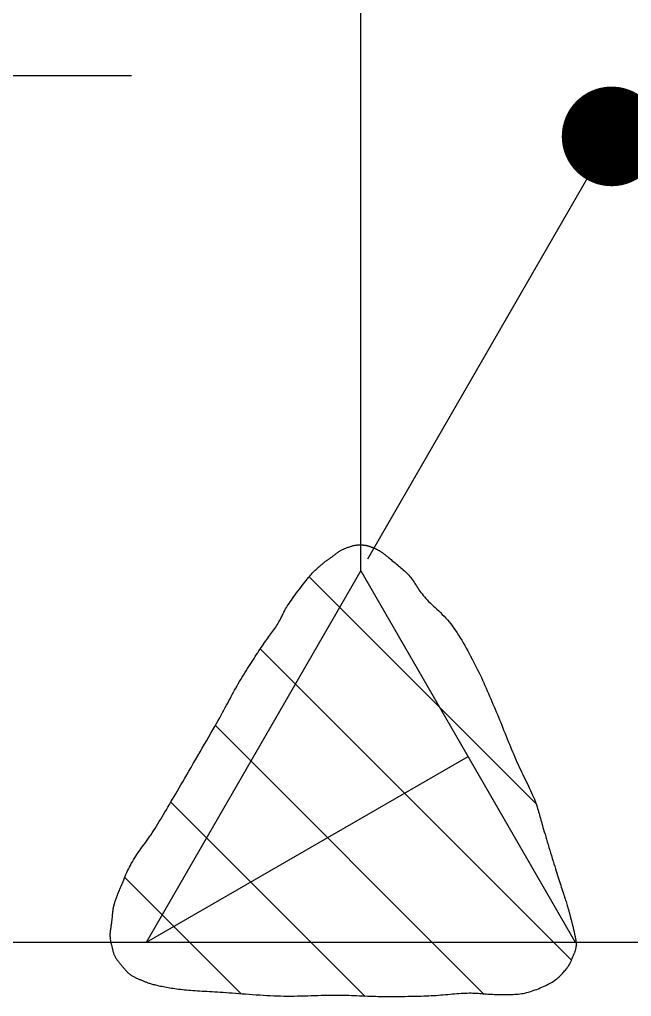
# Model space of a CAD drawing. Extents: x 89504 to 820828, y -104886 to 219894.
# Drawn here: x 814919.3 to 814968.4, y -103016.3 to -102937.9 of the extents above; entities that cross this region are included whole.
import ezdxf

# ---------------------------------------------------------------- set-up
doc = ezdxf.new("R2010")
doc.units = 0
doc.header["$MEASUREMENT"] = 0
doc.layers.get('0').update_dxf_attribs({"color": 3, "linetype": 'CONTINUOUS'})
doc.layers.add('寸法', color=4, linetype='CONTINUOUS')

# ---------------------------------------------------------------- blocks, each defined once
blk = doc.blocks.new('_DOT')
at = {"color": 0, "linetype": 'ByBlock', "lineweight": -2}
blk.add_line((-0.5, 0), (-1, 0), dxfattribs=at)
at = {"color": 0, "linetype": 'ByBlock', "lineweight": -2, "const_width": 0.5}
blk.add_lwpolyline([(-0.25, 0, 1), (0.25, 0, 1)], format="xyb", close=True, dxfattribs=at)

msp = doc.modelspace()

# ---------------------------------------------------------------- linework, layer by layer
at = {"layer": '寸法'}
for p, q in [((814946.68458, -102982.13136), (814946.68458, -102877.29396)), ((814920.2667, -102942.39647), (814928.2667, -102942.39647)), ((814947.2426, -102981.16446), (814966.80987, -102947.27334)), ((814945.84744, -102980.18146), (814945.90615, -102980.16219)), ((814945.90615, -102980.16219), (814945.96172, -102980.14426)), ((814945.96172, -102980.14426), (814946.0146, -102980.12813)), ((814946.0146, -102980.12813), (814946.06434, -102980.11379)), ((814946.06434, -102980.11379), (814946.11073, -102980.10169)), ((814946.11073, -102980.10169), (814946.15532, -102980.09138)), ((814946.15532, -102980.09138), (814946.19834, -102980.08287)), ((814946.19834, -102980.08287), (814946.23957, -102980.07569)), ((814946.23957, -102980.07569), (814946.27878, -102980.06987)), ((814946.27878, -102980.06987), (814946.3171, -102980.06561)), ((814946.3171, -102980.06561), (814946.35385, -102980.06247)), ((814946.35385, -102980.06247), (814946.3897, -102980.06023)), ((814946.3897, -102980.06023), (814946.42421, -102980.05867)), ((814946.42421, -102980.05867), (814946.45827, -102980.05777)), ((814946.45827, -102980.05777), (814946.49143, -102980.05777)), ((814946.49143, -102980.05777), (814946.52415, -102980.05777)), ((814946.52415, -102980.05777), (814946.55641, -102980.05822)), ((814946.55641, -102980.05822), (814946.58823, -102980.05889)), ((814946.58823, -102980.05889), (814946.62027, -102980.05911)), ((814946.62027, -102980.05911), (814946.65232, -102980.05956)), ((814946.65232, -102980.05956), (814946.68458, -102980.05956)), ((814946.68458, -102980.05956), (814946.71595, -102980.05911)), ((814946.71595, -102980.05911), (814946.74665, -102980.05934)), ((814946.74665, -102980.05934), (814946.77645, -102980.05956)), ((814946.77645, -102980.05956), (814946.80558, -102980.06023)), ((814946.80558, -102980.06023), (814946.83382, -102980.06113)), ((814946.83382, -102980.06113), (814946.86115, -102980.06225)), ((814946.86115, -102980.06225), (814946.88849, -102980.06404)), ((814946.88849, -102980.06404), (814946.91538, -102980.06584)), ((814946.91538, -102980.06584), (814946.94182, -102980.06808)), ((814946.94182, -102980.06808), (814946.96871, -102980.07077)), ((814946.96871, -102980.07077), (814946.99515, -102980.0739)), ((814946.99515, -102980.0739), (814947.02204, -102980.07771)), ((814947.02204, -102980.07771), (814947.04848, -102980.08197)), ((814947.04848, -102980.08197), (814947.07582, -102980.08645)), ((814947.07582, -102980.08645), (814947.1036, -102980.09183)), ((814947.1036, -102980.09183), (814947.13139, -102980.09765)), ((814947.13139, -102980.09765), (814947.16074, -102980.10393)), ((814947.16074, -102980.10393), (814947.1901, -102980.1111)), ((814947.1901, -102980.1111), (814947.21967, -102980.11872)), ((814947.21967, -102980.11872), (814947.24948, -102980.12701)), ((814947.24948, -102980.12701), (814947.27928, -102980.13575)), ((814947.27928, -102980.13575), (814947.30975, -102980.14493)), ((814947.30975, -102980.14493), (814947.33978, -102980.15479)), ((814947.33978, -102980.15479), (814947.37025, -102980.1651)), ((814947.37025, -102980.1651), (814947.40073, -102980.17586)), ((814944.42053, -102980.97155), (814944.46311, -102980.9395)), ((814944.46311, -102980.9395), (814944.50389, -102980.90836)), ((814944.50389, -102980.90836), (814944.54198, -102980.87788)), ((814944.54198, -102980.87788), (814944.57873, -102980.8483)), ((814944.57873, -102980.8483), (814944.61436, -102980.81962)), ((814944.61436, -102980.81962), (814944.64909, -102980.79161)), ((814944.64909, -102980.79161), (814944.6827, -102980.76405)), ((814944.6827, -102980.76405), (814944.71631, -102980.73694)), ((814944.71631, -102980.73694), (814944.74992, -102980.7105)), ((814944.74992, -102980.7105), (814944.78398, -102980.68428)), ((814944.78398, -102980.68428), (814944.81871, -102980.65851)), ((814944.81871, -102980.65851), (814944.85479, -102980.63297)), ((814944.85479, -102980.63297), (814944.89243, -102980.60765)), ((814944.89243, -102980.60765), (814944.93142, -102980.58233)), ((814944.93142, -102980.58233), (814944.9731, -102980.55746)), ((814944.9731, -102980.55746), (814945.01657, -102980.53214)), ((814945.01657, -102980.53214), (814945.06363, -102980.50681)), ((814945.06363, -102980.50681), (814945.11382, -102980.48127)), ((814945.11382, -102980.48127), (814945.16715, -102980.45528)), ((814945.16715, -102980.45528), (814945.22362, -102980.42884)), ((814945.22362, -102980.42884), (814945.28255, -102980.4024)), ((814945.28255, -102980.4024), (814945.34327, -102980.37595)), ((814945.34327, -102980.37595), (814945.40601, -102980.34929)), ((814945.40601, -102980.34929), (814945.4692, -102980.32307)), ((814945.4692, -102980.32307), (814945.53329, -102980.2973)), ((814945.53329, -102980.2973), (814945.59737, -102980.27243)), ((814945.59737, -102980.27243), (814945.66146, -102980.24823)), ((814945.66146, -102980.24823), (814945.72487, -102980.2247)), ((814945.72487, -102980.2247), (814945.78694, -102980.20252)), ((814945.78694, -102980.20252), (814945.84744, -102980.18146)), ((814947.40073, -102980.17586), (814947.4312, -102980.18684)), ((814947.4312, -102980.18684), (814947.46212, -102980.19849)), ((814947.46212, -102980.19849), (814947.49304, -102980.21059)), ((814947.49304, -102980.21059), (814947.52397, -102980.22269)), ((814947.52397, -102980.22269), (814947.55534, -102980.23501)), ((814947.55534, -102980.23501), (814947.58671, -102980.24778)), ((814947.58671, -102980.24778), (814947.61785, -102980.26078)), ((814947.61785, -102980.26078), (814947.649, -102980.27422)), ((814947.649, -102980.27422), (814947.68082, -102980.28767)), ((814947.68082, -102980.28767), (814947.71197, -102980.30089)), ((814947.71197, -102980.30089), (814947.74266, -102980.31366)), ((814947.74266, -102980.31366), (814947.77269, -102980.32621)), ((814947.77269, -102980.32621), (814947.80316, -102980.33876)), ((814947.80316, -102980.33876), (814947.83274, -102980.35175)), ((814947.83274, -102980.35175), (814947.86254, -102980.3643)), ((814947.86254, -102980.3643), (814947.89235, -102980.37775)), ((814947.89235, -102980.37775), (814947.92282, -102980.39119)), ((814947.92282, -102980.39119), (814947.95374, -102980.40576)), ((814947.95374, -102980.40576), (814947.98489, -102980.42077)), ((814947.98489, -102980.42077), (814948.01693, -102980.43713)), ((814948.01693, -102980.43713), (814948.04965, -102980.45438)), ((814948.04965, -102980.45438), (814948.08371, -102980.47298)), ((814948.08371, -102980.47298), (814948.11866, -102980.49292)), ((814948.11866, -102980.49292), (814948.15451, -102980.51443)), ((814948.15451, -102980.51443), (814948.19216, -102980.53774)), ((814948.19216, -102980.53774), (814948.23115, -102980.56283)), ((814948.23115, -102980.56283), (814948.27103, -102980.58905)), ((814948.27103, -102980.58905), (814948.31025, -102980.61527)), ((814948.31025, -102980.61527), (814948.34946, -102980.64193)), ((814948.34946, -102980.64193), (814948.38934, -102980.66904)), ((814948.38934, -102980.66904), (814948.42878, -102980.69705)), ((814948.42878, -102980.69705), (814948.46956, -102980.72596)), ((814948.46956, -102980.72596), (814948.51079, -102980.75621)), ((814948.51079, -102980.75621), (814948.55381, -102980.7878)), ((814948.55381, -102980.7878), (814948.59796, -102980.82142)), ((814948.59796, -102980.82142), (814948.64389, -102980.85637)), ((814948.64389, -102980.85637), (814948.69207, -102980.89402)), ((814948.69207, -102980.89402), (814948.74249, -102980.9339)), ((814948.74249, -102980.9339), (814948.79537, -102980.97603)), ((814943.40368, -102981.74886), (814943.45567, -102981.70561)), ((814943.45567, -102981.70561), (814943.50855, -102981.66125)), ((814943.50855, -102981.66125), (814943.56277, -102981.61464)), ((814943.56277, -102981.61464), (814943.617, -102981.56848)), ((814943.617, -102981.56848), (814943.67123, -102981.52322)), ((814943.67123, -102981.52322), (814943.72545, -102981.47975)), ((814943.72545, -102981.47975), (814943.77878, -102981.43762)), ((814943.77878, -102981.43762), (814943.83189, -102981.39662)), ((814943.83189, -102981.39662), (814943.88454, -102981.35673)), ((814943.88454, -102981.35673), (814943.93653, -102981.31819)), ((814943.93653, -102981.31819), (814943.98807, -102981.28054)), ((814943.98807, -102981.28054), (814944.03916, -102981.24357)), ((814944.03916, -102981.24357), (814944.0898, -102981.20772)), ((814944.0898, -102981.20772), (814944.13909, -102981.17232)), ((814944.13909, -102981.17232), (814944.18817, -102981.13781)), ((814944.18817, -102981.13781), (814944.23634, -102981.10375)), ((814944.23634, -102981.10375), (814944.28362, -102981.07014)), ((814944.28362, -102981.07014), (814944.33001, -102981.0372)), ((814944.33001, -102981.0372), (814944.37572, -102981.00426)), ((814944.37572, -102981.00426), (814944.42053, -102980.97155)), ((814948.79537, -102980.97603), (814948.85094, -102981.02129)), ((814948.85094, -102981.02129), (814948.90987, -102981.06947)), ((814948.90987, -102981.06947), (814948.97194, -102981.12078)), ((814948.97194, -102981.12078), (814949.03782, -102981.1759)), ((814949.03782, -102981.1759), (814949.10818, -102981.23416)), ((814949.10818, -102981.23416), (814949.18346, -102981.29556)), ((814949.18346, -102981.29556), (814949.26346, -102981.36032)), ((814949.26346, -102981.36032), (814949.34704, -102981.42776)), ((814949.34704, -102981.42776), (814949.43398, -102981.49812)), ((814949.43398, -102981.49812), (814949.52406, -102981.57095)), ((814949.52406, -102981.57095), (814949.61571, -102981.64601)), ((814949.61571, -102981.64601), (814949.70959, -102981.72332)), ((814949.70959, -102981.72332), (814949.80393, -102981.80286)), ((814929.47564, -103011.93778), (814946.68458, -102982.13136)), ((814942.56206, -102982.57973), (814942.63959, -102982.48808)), ((814942.63959, -102982.48808), (814942.71331, -102982.40361)), ((814942.71331, -102982.40361), (814942.78322, -102982.3263)), ((814942.78322, -102982.3263), (814942.84932, -102982.25482)), ((814942.84932, -102982.25482), (814942.91296, -102982.18917)), ((814942.91296, -102982.18917), (814942.97391, -102982.12844)), ((814942.97391, -102982.12844), (814943.03216, -102982.0722)), ((814943.03216, -102982.0722), (814943.08841, -102982.01954)), ((814943.08841, -102982.01954), (814943.14331, -102981.97025)), ((814943.14331, -102981.97025), (814943.19619, -102981.92342)), ((814943.19619, -102981.92342), (814943.24862, -102981.87815)), ((814943.24862, -102981.87815), (814943.30061, -102981.83468)), ((814943.30061, -102981.83468), (814943.35214, -102981.79166)), ((814943.35214, -102981.79166), (814943.40368, -102981.74886)), ((814946.68458, -102982.13136), (814963.89352, -103011.93778)), ((814949.80393, -102981.80286), (814949.89916, -102981.88398)), ((814949.89916, -102981.88398), (814949.99417, -102981.96689)), ((814949.99417, -102981.96689), (814950.08873, -102982.05136)), ((814950.08873, -102982.05136), (814950.18172, -102982.13718)), ((814950.18172, -102982.13718), (814950.27314, -102982.2239)), ((814950.27314, -102982.2239), (814950.3621, -102982.31196)), ((814950.3621, -102982.31196), (814950.44814, -102982.40069)), ((814950.44814, -102982.40069), (814950.53127, -102982.48988)), ((814950.53127, -102982.48988), (814950.60948, -102982.57995)), ((814941.97498, -102983.31806), (814942.08388, -102983.17734)), ((814942.08388, -102983.17734), (814942.1892, -102983.042)), ((814942.1892, -102983.042), (814942.29093, -102982.91338)), ((814942.29093, -102982.91338), (814942.38773, -102982.7926)), ((814942.38773, -102982.7926), (814942.47825, -102982.68079)), ((814942.47825, -102982.68079), (814942.56206, -102982.57973)), ((814942.54189, -102982.60415), (814960.739, -103000.80127)), ((814950.60948, -102982.57995), (814950.68342, -102982.67093)), ((814950.68342, -102982.67093), (814950.75423, -102982.7628)), ((814950.75423, -102982.7628), (814950.82168, -102982.85579)), ((814950.82168, -102982.85579), (814950.88733, -102982.95013)), ((814950.88733, -102982.95013), (814950.95141, -102983.04603)), ((814950.95141, -102983.04603), (814951.01528, -102983.14283)), ((814951.01528, -102983.14283), (814951.07914, -102983.24165)), ((814951.07914, -102983.24165), (814951.14412, -102983.34226)), ((814941.30993, -102984.20629), (814941.41748, -102984.0593)), ((814941.41748, -102984.0593), (814941.5275, -102983.91006)), ((814941.5275, -102983.91006), (814941.63909, -102983.76016)), ((814941.63909, -102983.76016), (814941.7518, -102983.61092)), ((814941.7518, -102983.61092), (814941.86384, -102983.46303)), ((814941.86384, -102983.46303), (814941.97498, -102983.31806)), ((814951.14412, -102983.34226), (814951.21022, -102983.44443)), ((814951.21022, -102983.44443), (814951.27901, -102983.54885)), ((814951.27901, -102983.54885), (814951.35116, -102983.65529)), ((814951.35116, -102983.65529), (814951.4269, -102983.76397)), ((814951.4269, -102983.76397), (814951.50757, -102983.87466)), ((814951.50757, -102983.87466), (814951.59406, -102983.98782)), ((814951.59406, -102983.98782), (814951.68638, -102984.10366)), ((814940.77461, -102984.97755), (814940.84654, -102984.86686)), ((814940.84654, -102984.86686), (814940.92631, -102984.749)), ((814940.92631, -102984.749), (814941.0137, -102984.62262)), ((814941.0137, -102984.62262), (814941.10691, -102984.48907)), ((814941.10691, -102984.48907), (814941.20618, -102984.35014)), ((814941.20618, -102984.35014), (814941.30993, -102984.20629)), ((814951.68638, -102984.10366), (814951.78565, -102984.22242)), ((814951.78565, -102984.22242), (814951.89208, -102984.3423)), ((814951.89208, -102984.3423), (814952.00613, -102984.46308)), ((814952.00613, -102984.46308), (814952.12579, -102984.5843)), ((814952.12579, -102984.5843), (814952.25105, -102984.70687)), ((814952.25105, -102984.70687), (814952.38101, -102984.83123)), ((814952.38101, -102984.83123), (814952.51456, -102984.95739)), ((814940.37733, -102985.71476), (814940.41721, -102985.63028)), ((814940.41721, -102985.63028), (814940.45867, -102985.54514)), ((814940.45867, -102985.54514), (814940.50191, -102985.45842)), ((814940.50191, -102985.45842), (814940.54762, -102985.36946)), ((814940.54762, -102985.36946), (814940.59692, -102985.27759)), ((814940.59692, -102985.27759), (814940.6507, -102985.18213)), ((814940.6507, -102985.18213), (814940.70985, -102985.0822)), ((814940.70985, -102985.0822), (814940.77461, -102984.97755)), ((814952.51456, -102984.95739), (814952.65169, -102985.08578)), ((814952.65169, -102985.08578), (814952.79129, -102985.21642)), ((814952.79129, -102985.21642), (814952.93268, -102985.35041)), ((814952.93268, -102985.35041), (814953.07475, -102985.48755)), ((814953.07475, -102985.48755), (814953.21726, -102985.62804)), ((814953.21726, -102985.62804), (814953.35887, -102985.77257)), ((814939.98878, -102986.43942), (814940.05152, -102986.33746)), ((814940.05152, -102986.33746), (814940.10889, -102986.24022)), ((814940.10889, -102986.24022), (814940.16132, -102986.14678)), ((814940.16132, -102986.14678), (814940.20882, -102986.0567)), ((814940.20882, -102986.0567), (814940.25409, -102985.96909)), ((814940.25409, -102985.96909), (814940.29621, -102985.88326)), ((814940.29621, -102985.88326), (814940.33699, -102985.79856)), ((814940.33699, -102985.79856), (814940.37733, -102985.71476)), ((814953.35887, -102985.77257), (814953.49959, -102985.92136)), ((814953.49959, -102985.92136), (814953.63762, -102986.07462)), ((814953.63762, -102986.07462), (814953.77341, -102986.23282)), ((814953.77341, -102986.23282), (814953.90562, -102986.39617)), ((814953.90562, -102986.39617), (814954.03334, -102986.56512)), ((814939.3914, -102987.29606), (814939.47296, -102987.18469)), ((814939.47296, -102987.18469), (814939.55251, -102987.07489)), ((814939.55251, -102987.07489), (814939.63049, -102986.96667)), ((814939.63049, -102986.96667), (814939.706, -102986.85978)), ((814939.706, -102986.85978), (814939.77994, -102986.75379)), ((814939.77994, -102986.75379), (814939.8521, -102986.64848)), ((814939.8521, -102986.64848), (814939.92156, -102986.54384)), ((814939.92156, -102986.54384), (814939.98878, -102986.43942)), ((814954.03334, -102986.56512), (814954.1586, -102986.7408)), ((814954.1586, -102986.7408), (814954.28363, -102986.92342)), ((814954.28363, -102986.92342), (814954.40844, -102987.11209)), ((814954.40844, -102987.11209), (814954.53235, -102987.30704)), ((814938.87379, -102988.01422), (814938.96342, -102987.88739)), ((814938.96342, -102987.88739), (814939.05125, -102987.7637)), ((814939.05125, -102987.7637), (814939.13842, -102987.64315)), ((814939.13842, -102987.64315), (814939.22424, -102987.52484)), ((814939.22424, -102987.52484), (814939.30894, -102987.40921)), ((814939.30894, -102987.40921), (814939.3914, -102987.29606)), ((814954.53235, -102987.30704), (814954.65604, -102987.50691)), ((814954.65604, -102987.50691), (814954.77861, -102987.71082)), ((814954.77861, -102987.71082), (814954.90073, -102987.91876)), ((814954.90073, -102987.91876), (814955.02196, -102988.12984)), ((814938.31315, -102988.8545), (814938.41107, -102988.70481)), ((814938.41107, -102988.70481), (814938.50675, -102988.55872)), ((814938.50675, -102988.55872), (814938.60041, -102988.41688)), ((814938.60041, -102988.41688), (814938.69228, -102988.27885)), ((814938.60803, -102988.40523), (814963.58789, -103013.38486)), ((814938.69228, -102988.27885), (814938.78348, -102988.14463)), ((814938.78348, -102988.14463), (814938.87379, -102988.01422)), ((814955.02196, -102988.12984), (814955.14206, -102988.34361)), ((814955.14206, -102988.34361), (814955.26082, -102988.55917)), ((814955.26082, -102988.55917), (814955.37824, -102988.77607)), ((814955.37824, -102988.77607), (814955.49431, -102988.99297)), ((814937.80092, -102989.64996), (814937.90578, -102989.48549)), ((814937.90578, -102989.48549), (814938.00975, -102989.32348)), ((814938.00975, -102989.32348), (814938.11238, -102989.16417)), ((814938.11238, -102989.16417), (814938.21366, -102989.00776)), ((814938.21366, -102989.00776), (814938.31315, -102988.8545)), ((814955.49431, -102988.99297), (814955.60903, -102989.21033)), ((814955.60903, -102989.21033), (814955.72152, -102989.42701)), ((814955.72152, -102989.42701), (814955.83266, -102989.64212)), ((814937.27075, -102990.50032), (814937.37697, -102990.32756)), ((814937.37697, -102990.32756), (814937.48318, -102990.1557)), ((814937.48318, -102990.1557), (814937.58939, -102989.98518)), ((814937.58939, -102989.98518), (814937.6956, -102989.81667)), ((814937.6956, -102989.81667), (814937.80092, -102989.64996)), ((814955.83266, -102989.64212), (814955.94156, -102989.85544)), ((814955.94156, -102989.85544), (814956.04889, -102990.06584)), ((814956.04889, -102990.06584), (814956.15376, -102990.27535)), ((814956.15376, -102990.27535), (814956.25616, -102990.48531)), ((814936.85129, -102991.19966), (814936.95481, -102991.02421)), ((814936.95481, -102991.02421), (814937.05923, -102990.84921)), ((814937.05923, -102990.84921), (814937.16454, -102990.67443)), ((814937.16454, -102990.67443), (814937.27075, -102990.50032)), ((814956.25616, -102990.48531), (814956.35655, -102990.69617)), ((814956.35655, -102990.69617), (814956.45469, -102990.90724)), ((814956.45469, -102990.90724), (814956.55149, -102991.119)), ((814956.55149, -102991.119), (814956.64605, -102991.33097)), ((814936.37042, -102992.05249), (814936.46319, -102991.88354)), ((814936.46319, -102991.88354), (814936.55685, -102991.71459)), ((814936.55685, -102991.71459), (814936.65231, -102991.54474)), ((814936.65231, -102991.54474), (814936.75, -102991.37354)), ((814936.75, -102991.37354), (814936.85129, -102991.19966)), ((814956.64605, -102991.33097), (814956.73971, -102991.54362)), ((814956.73971, -102991.54362), (814956.83203, -102991.75626)), ((814956.83203, -102991.75626), (814956.92301, -102991.96936)), ((814935.99846, -102992.74488), (814936.09324, -102992.56764)), ((814936.09324, -102992.56764), (814936.18623, -102992.39376)), ((814936.18623, -102992.39376), (814936.27878, -102992.22234)), ((814936.27878, -102992.22234), (814936.37042, -102992.05249)), ((814956.92301, -102991.96936), (814957.01398, -102992.18245)), ((814957.01398, -102992.18245), (814957.10361, -102992.39555)), ((814957.10361, -102992.39555), (814957.19279, -102992.60887)), ((814957.19279, -102992.60887), (814957.28197, -102992.82196)), ((814935.59019, -102993.50315), (814935.69797, -102993.3044)), ((814935.69797, -102993.3044), (814935.8015, -102993.11236)), ((814935.8015, -102993.11236), (814935.90121, -102992.92616)), ((814935.90121, -102992.92616), (814935.99846, -102992.74488)), ((814957.28197, -102992.82196), (814957.37116, -102993.03506)), ((814957.37116, -102993.03506), (814957.46056, -102993.24793)), ((814957.46056, -102993.24793), (814957.54997, -102993.46058)), ((814957.54997, -102993.46058), (814957.64049, -102993.673)), ((814935.10216, -102994.38018), (814935.23391, -102994.14669)), ((814935.23391, -102994.14669), (814935.35895, -102993.92329)), ((814935.35895, -102993.92329), (814935.47726, -102993.70908)), ((814935.47726, -102993.70908), (814935.59019, -102993.50315)), ((814957.64049, -102993.673), (814957.73057, -102993.88587)), ((814957.73057, -102993.88587), (814957.81975, -102994.09986)), ((814957.81975, -102994.09986), (814957.90849, -102994.31475)), ((814934.65311, -102995.16377), (814934.81131, -102994.8886)), ((814934.81131, -102994.8886), (814934.96122, -102994.62689)), ((814934.96122, -102994.62689), (814935.10216, -102994.38018)), ((814935.00984, -102994.54151), (814956.53693, -103016.06882)), ((814957.90849, -102994.31475), (814957.997, -102994.53053)), ((814957.997, -102994.53053), (814958.08461, -102994.74677)), ((814958.08461, -102994.74677), (814958.172, -102994.96322)), ((814958.172, -102994.96322), (814958.25939, -102995.17923)), ((814934.14177, -102996.04842), (814934.31722, -102995.74569)), ((814934.31722, -102995.74569), (814934.48819, -102995.44991)), ((814934.48819, -102995.44991), (814934.65311, -102995.16377)), ((814958.25939, -102995.17923), (814958.34633, -102995.39524)), ((814958.34633, -102995.39524), (814958.4326, -102995.61035)), ((814958.4326, -102995.61035), (814958.51887, -102995.82501)), ((814958.51887, -102995.82501), (814958.60581, -102996.03811)), ((814933.78191, -102996.66843), (814933.96296, -102996.35652)), ((814933.96296, -102996.35652), (814934.14177, -102996.04842)), ((814958.60581, -102996.03811), (814958.69185, -102996.25008)), ((814958.69185, -102996.25008), (814958.77812, -102996.46027)), ((814958.77812, -102996.46027), (814958.86439, -102996.66865)), ((814929.47564, -103011.93778), (814955.28905, -102997.03457)), ((814933.23606, -102997.60506), (814933.41667, -102997.2945)), ((814933.41667, -102997.2945), (814933.59929, -102996.98169)), ((814933.59929, -102996.98169), (814933.78191, -102996.66843)), ((814958.86439, -102996.66865), (814958.95133, -102996.87503)), ((814958.95133, -102996.87503), (814959.03827, -102997.07871)), ((814959.03827, -102997.07871), (814959.12521, -102997.27993)), ((814959.12521, -102997.27993), (814959.21395, -102997.47913)), ((814932.88203, -102998.21141), (814933.05725, -102997.91137)), ((814933.05725, -102997.91137), (814933.23606, -102997.60506)), ((814959.21395, -102997.47913), (814959.30492, -102997.67811)), ((814959.30492, -102997.67811), (814959.39679, -102997.87642)), ((814959.39679, -102997.87642), (814959.49046, -102998.0736)), ((814959.49046, -102998.0736), (814959.58479, -102998.26967)), ((814932.38906, -102999.05415), (814932.54659, -102998.78459)), ((814932.54659, -102998.78459), (814932.71128, -102998.50315)), ((814932.71128, -102998.50315), (814932.88203, -102998.21141)), ((814959.58479, -102998.26967), (814959.67957, -102998.46439)), ((814959.67957, -102998.46439), (814959.77413, -102998.65777)), ((814959.77413, -102998.65777), (814959.8678, -102998.8489)), ((814959.8678, -102998.8489), (814959.96101, -102999.03869)), ((814931.95839, -102999.79203), (814932.09687, -102999.55407)), ((814932.09687, -102999.55407), (814932.23983, -102999.30982)), ((814932.23983, -102999.30982), (814932.38906, -102999.05415)), ((814959.96101, -102999.03869), (814960.05199, -102999.22602)), ((814960.05199, -102999.22602), (814960.14139, -102999.41111)), ((814960.14139, -102999.41111), (814960.22811, -102999.59373)), ((814960.22811, -102999.59373), (814960.31214, -102999.77366)), ((814931.44145, -103000.68385), (814931.56581, -103000.46896)), ((814931.56581, -103000.46896), (814931.69309, -103000.24892)), ((814931.69309, -103000.24892), (814931.82439, -103000.0235)), ((814931.82439, -103000.0235), (814931.95839, -102999.79203)), ((814960.31214, -102999.77366), (814960.3928, -102999.95068)), ((814960.3928, -102999.95068), (814960.46966, -103000.12456)), ((814960.46966, -103000.12456), (814960.54271, -103000.2953)), ((814960.54271, -103000.2953), (814960.61061, -103000.46246)), ((814960.61061, -103000.46246), (814960.67312, -103000.62357)), ((814930.96663, -103001.49859), (814931.08248, -103001.30073)), ((814931.08248, -103001.30073), (814931.20012, -103001.09929)), ((814931.20012, -103001.09929), (814931.31933, -103000.89381)), ((814931.31933, -103000.89381), (814931.44145, -103000.68385)), ((814931.43226, -103000.69909), (814946.97543, -103016.24226)), ((814960.67312, -103000.62357), (814960.73004, -103000.77707)), ((814960.73004, -103000.77707), (814960.78202, -103000.92383)), ((814960.78202, -103000.92383), (814960.82975, -103001.06523)), ((814960.82975, -103001.06523), (814960.87389, -103001.20191)), ((814960.87389, -103001.20191), (814960.91467, -103001.33568)), ((814930.51244, -103002.2591), (814930.62514, -103002.07267)), ((814930.62514, -103002.07267), (814930.7383, -103001.88399)), ((814930.7383, -103001.88399), (814930.85191, -103001.69264)), ((814930.85191, -103001.69264), (814930.96663, -103001.49859)), ((814960.91467, -103001.33568), (814960.95344, -103001.46699)), ((814960.95344, -103001.46699), (814960.99041, -103001.5974)), ((814960.99041, -103001.5974), (814961.02626, -103001.72759)), ((814961.02626, -103001.72759), (814961.06167, -103001.85912)), ((814961.06167, -103001.85912), (814961.09752, -103001.99267)), ((814961.09752, -103001.99267), (814961.13427, -103002.12958)), ((814930.05734, -103002.98734), (814930.17229, -103002.80808)), ((814930.17229, -103002.80808), (814930.28634, -103002.62658)), ((814930.28634, -103002.62658), (814930.3995, -103002.44351)), ((814930.3995, -103002.44351), (814930.51244, -103002.2591)), ((814961.13427, -103002.12958), (814961.17236, -103002.27097)), ((814961.17236, -103002.27097), (814961.21269, -103002.41797)), ((814961.21269, -103002.41797), (814961.25572, -103002.57146)), ((814961.25572, -103002.57146), (814961.30232, -103002.73234)), ((814961.30232, -103002.73234), (814961.35297, -103002.90241)), ((814929.47878, -103003.82471), (814929.59395, -103003.66404)), ((814929.59395, -103003.66404), (814929.7098, -103003.50002)), ((814929.7098, -103003.50002), (814929.82565, -103003.33286)), ((814929.82565, -103003.33286), (814929.94172, -103003.16212)), ((814929.94172, -103003.16212), (814930.05734, -103002.98734)), ((814961.35297, -103002.90241), (814961.40786, -103003.08257)), ((814961.40786, -103003.08257), (814961.465, -103003.27236)), ((814961.465, -103003.27236), (814961.52505, -103003.47112)), ((814961.52505, -103003.47112), (814961.5869, -103003.67682)), ((814961.5869, -103003.67682), (814961.65098, -103003.88857)), ((814928.92397, -103004.59261), (814929.03108, -103004.44293)), ((814929.03108, -103004.44293), (814929.14043, -103004.29145)), ((814929.14043, -103004.29145), (814929.25157, -103004.13819)), ((814929.25157, -103004.13819), (814929.3645, -103003.9829)), ((814929.3645, -103003.9829), (814929.47878, -103003.82471)), ((814961.65098, -103003.88857), (814961.71574, -103004.10458)), ((814961.71574, -103004.10458), (814961.78184, -103004.32417)), ((814961.78184, -103004.32417), (814961.84862, -103004.54555)), ((814928.43414, -103005.3269), (814928.52512, -103005.18103)), ((814928.52512, -103005.18103), (814928.61968, -103005.03493)), ((814928.61968, -103005.03493), (814928.71782, -103004.88839)), ((814928.71782, -103004.88839), (814928.81955, -103004.74095)), ((814928.81955, -103004.74095), (814928.92397, -103004.59261)), ((814961.84862, -103004.54555), (814961.91494, -103004.76739)), ((814961.91494, -103004.76739), (814961.98194, -103004.98855)), ((814961.98194, -103004.98855), (814962.04805, -103005.2077)), ((814962.04805, -103005.2077), (814962.11347, -103005.42326)), ((814928.03619, -103006.06187), (814928.10968, -103005.91443)), ((814928.10968, -103005.91443), (814928.18587, -103005.76699)), ((814928.18587, -103005.76699), (814928.26519, -103005.61955)), ((814928.26519, -103005.61955), (814928.34787, -103005.473)), ((814928.34787, -103005.473), (814928.43414, -103005.3269)), ((814962.11347, -103005.42326), (814962.17756, -103005.63411)), ((814962.17756, -103005.63411), (814962.24008, -103005.83891)), ((814962.24008, -103005.83891), (814962.30058, -103006.0361)), ((814927.65414, -103006.92075), (814927.71172, -103006.78272)), ((814927.71172, -103006.78272), (814927.77133, -103006.64222)), ((814927.73234, -103006.73387), (814937.05878, -103016.06053)), ((814927.77133, -103006.64222), (814927.83407, -103006.49926)), ((814927.83407, -103006.49926), (814927.8986, -103006.35473)), ((814927.8986, -103006.35473), (814927.96605, -103006.20886)), ((814927.96605, -103006.20886), (814928.03619, -103006.06187)), ((814962.30058, -103006.0361), (814962.35861, -103006.22477)), ((814962.35861, -103006.22477), (814962.41374, -103006.40313)), ((814962.41374, -103006.40313), (814962.46751, -103006.57433)), ((814962.46751, -103006.57433), (814962.52084, -103006.74149)), ((814962.52084, -103006.74149), (814962.57283, -103006.90461)), ((814927.35164, -103007.66961), (814927.39735, -103007.556)), ((814927.39735, -103007.556), (814927.44508, -103007.43746)), ((814927.44508, -103007.43746), (814927.49437, -103007.31422)), ((814927.49437, -103007.31422), (814927.54546, -103007.18695)), ((814927.54546, -103007.18695), (814927.59879, -103007.05542)), ((814927.59879, -103007.05542), (814927.65414, -103006.92075)), ((814962.57283, -103006.90461), (814962.62437, -103007.06393)), ((814962.62437, -103007.06393), (814962.67501, -103007.21944)), ((814962.67501, -103007.21944), (814962.72475, -103007.37114)), ((814962.72475, -103007.37114), (814962.77315, -103007.5188)), ((814962.77315, -103007.5188), (814962.82088, -103007.66266)), ((814927.04085, -103008.4449), (814927.06639, -103008.37544)), ((814927.06639, -103008.37544), (814927.09373, -103008.30329)), ((814927.09373, -103008.30329), (814927.1233, -103008.22755)), ((814927.1233, -103008.22755), (814927.15512, -103008.14778)), ((814927.15512, -103008.14778), (814927.18896, -103008.06353)), ((814927.18896, -103008.06353), (814927.22548, -103007.9739)), ((814927.22548, -103007.9739), (814927.26492, -103007.87889)), ((814927.26492, -103007.87889), (814927.30705, -103007.77739)), ((814927.30705, -103007.77739), (814927.35164, -103007.66961)), ((814962.82088, -103007.66266), (814962.86681, -103007.80271)), ((814962.86681, -103007.80271), (814962.9123, -103007.93872)), ((814962.9123, -103007.93872), (814962.956, -103008.07092)), ((814962.956, -103008.07092), (814962.99835, -103008.19954)), ((814962.99835, -103008.19954), (814963.0389, -103008.32435)), ((814963.0389, -103008.32435), (814963.07834, -103008.4449)), ((814926.82999, -103009.1839), (814926.84456, -103009.11265)), ((814926.84456, -103009.11265), (814926.86114, -103009.04094)), ((814926.86114, -103009.04094), (814926.87861, -103008.97014)), ((814926.87861, -103008.97014), (814926.89609, -103008.90202)), ((814926.89609, -103008.90202), (814926.91447, -103008.83569)), ((814926.91447, -103008.83569), (814926.93284, -103008.77093)), ((814926.93284, -103008.77093), (814926.95234, -103008.70662)), ((814926.95234, -103008.70662), (814926.9725, -103008.64231)), ((814926.9725, -103008.64231), (814926.99401, -103008.57778)), ((814926.99401, -103008.57778), (814927.01664, -103008.51235)), ((814927.01664, -103008.51235), (814927.04085, -103008.4449)), ((814963.07834, -103008.4449), (814963.11643, -103008.5621)), ((814963.11643, -103008.5621), (814963.15184, -103008.67525)), ((814963.15184, -103008.67525), (814963.18634, -103008.7846)), ((814963.18634, -103008.7846), (814963.21772, -103008.88857)), ((814963.21772, -103008.88857), (814963.24729, -103008.98627)), ((814963.24729, -103008.98627), (814963.27508, -103009.07792)), ((814963.27508, -103009.07792), (814963.30017, -103009.16441)), ((814963.30017, -103009.16441), (814963.32393, -103009.24575)), ((814926.73476, -103010.01701), (814926.74103, -103009.9471)), ((814926.74103, -103009.9471), (814926.74686, -103009.87741)), ((814926.74686, -103009.87741), (814926.75313, -103009.80817)), ((814926.75313, -103009.80817), (814926.75873, -103009.73916)), ((814926.75873, -103009.73916), (814926.76523, -103009.67014)), ((814926.76523, -103009.67014), (814926.77151, -103009.60135)), ((814926.77151, -103009.60135), (814926.77868, -103009.53234)), ((814926.77868, -103009.53234), (814926.78674, -103009.46332)), ((814926.78674, -103009.46332), (814926.79526, -103009.39408)), ((814926.79526, -103009.39408), (814926.80557, -103009.32462)), ((814926.80557, -103009.32462), (814926.81677, -103009.25449)), ((814926.81677, -103009.25449), (814926.82999, -103009.1839)), ((814963.32393, -103009.24575), (814963.34589, -103009.32328)), ((814963.34589, -103009.32328), (814963.36673, -103009.39722)), ((814963.36673, -103009.39722), (814963.38577, -103009.46758)), ((814963.38577, -103009.46758), (814963.40459, -103009.53592)), ((814963.40459, -103009.53592), (814963.42207, -103009.60203)), ((814963.42207, -103009.60203), (814963.43955, -103009.66701)), ((814963.43955, -103009.66701), (814963.45658, -103009.73087)), ((814963.45658, -103009.73087), (814963.47294, -103009.79473)), ((814963.47294, -103009.79473), (814963.48974, -103009.85882)), ((814963.48974, -103009.85882), (814963.50655, -103009.9238)), ((814963.50655, -103009.9238), (814963.5238, -103009.99035)), ((814926.63639, -103010.76766), (814926.64782, -103010.68879)), ((814926.64782, -103010.68879), (814926.65947, -103010.61014)), ((814926.65947, -103010.61014), (814926.67112, -103010.53194)), ((814926.67112, -103010.53194), (814926.68233, -103010.45463)), ((814926.68233, -103010.45463), (814926.69308, -103010.37845)), ((814926.69308, -103010.37845), (814926.70339, -103010.3036)), ((814926.70339, -103010.3036), (814926.71235, -103010.23033)), ((814926.71235, -103010.23033), (814926.72087, -103010.15863)), ((814926.72087, -103010.15863), (814926.72804, -103010.08737)), ((814926.72804, -103010.08737), (814926.73476, -103010.01701)), ((814963.5238, -103009.99035), (814963.54173, -103010.05891)), ((814963.54173, -103010.05891), (814963.5601, -103010.1286)), ((814963.5601, -103010.1286), (814963.5778, -103010.19806)), ((814963.5778, -103010.19806), (814963.59551, -103010.2673)), ((814963.59551, -103010.2673), (814963.61298, -103010.33609)), ((814963.61298, -103010.33609), (814963.63024, -103010.40444)), ((814963.63024, -103010.40444), (814963.64704, -103010.47211)), ((814963.64704, -103010.47211), (814963.66385, -103010.53911)), ((814963.66385, -103010.53911), (814963.67998, -103010.60588)), ((814963.67998, -103010.60588), (814963.69589, -103010.67131)), ((814963.69589, -103010.67131), (814963.71113, -103010.73607)), ((814963.71113, -103010.73607), (814963.72681, -103010.79971)), ((814926.56379, -103011.49411), (814926.56491, -103011.43137)), ((814926.56379, -103011.49411), (814926.56446, -103011.55394)), ((814926.56491, -103011.43137), (814926.5676, -103011.36549)), ((814926.5676, -103011.36549), (814926.57208, -103011.29693)), ((814926.57208, -103011.29693), (814926.57835, -103011.2259)), ((814926.57835, -103011.2259), (814926.58553, -103011.15285)), ((814926.58553, -103011.15285), (814926.59449, -103011.07801)), ((814926.59449, -103011.07801), (814926.6039, -103011.00182)), ((814926.6039, -103011.00182), (814926.61376, -103010.92452)), ((814926.61376, -103010.92452), (814926.62496, -103010.84631)), ((814926.62496, -103010.84631), (814926.63639, -103010.76766)), ((814963.72681, -103010.79971), (814963.7416, -103010.86222)), ((814963.7416, -103010.86222), (814963.75549, -103010.92362)), ((814963.75549, -103010.92362), (814963.76984, -103010.98367)), ((814963.76984, -103010.98367), (814963.78328, -103011.04238)), ((814963.78328, -103011.04238), (814963.79583, -103011.09974)), ((814963.79583, -103011.09974), (814963.80838, -103011.15531)), ((814963.80838, -103011.15531), (814963.82048, -103011.20976)), ((814963.82048, -103011.20976), (814963.83213, -103011.26287)), ((814963.83213, -103011.26287), (814963.84378, -103011.31463)), ((814963.84378, -103011.31463), (814963.85454, -103011.36549)), ((814963.85454, -103011.36549), (814963.86529, -103011.41501)), ((814963.86529, -103011.41501), (814963.87515, -103011.46342)), ((814963.87515, -103011.46342), (814963.88546, -103011.51069)), ((814963.88546, -103011.51069), (814963.89487, -103011.55685)), ((814801.16341, -103011.93778), (815040.57871, -103011.93778)), ((814926.56446, -103011.55394), (814926.56715, -103011.61108)), ((814926.56715, -103011.61108), (814926.57118, -103011.66598)), ((814926.57118, -103011.66598), (814926.57656, -103011.71864)), ((814926.57656, -103011.71864), (814926.58328, -103011.7695)), ((814926.58328, -103011.7695), (814926.59135, -103011.81857)), ((814926.59135, -103011.81857), (814926.60009, -103011.86608)), ((814926.60009, -103011.86608), (814926.60973, -103011.91269)), ((814926.60973, -103011.91269), (814926.62003, -103011.95795)), ((814926.62003, -103011.95795), (814926.63101, -103012.00276)), ((814926.63101, -103012.00276), (814926.64244, -103012.04668)), ((814926.64244, -103012.04668), (814926.65409, -103012.09038)), ((814926.65409, -103012.09038), (814926.66597, -103012.13385)), ((814926.66597, -103012.13385), (814926.67784, -103012.17777)), ((814926.67784, -103012.17777), (814926.68994, -103012.22191)), ((814926.68994, -103012.22191), (814926.70115, -103012.26627)), ((814926.70115, -103012.26627), (814926.71235, -103012.31199)), ((814963.89487, -103011.55685), (814963.90338, -103011.60212)), ((814963.90338, -103011.60212), (814963.9119, -103011.64604)), ((814963.9119, -103011.64604), (814963.91997, -103011.68906)), ((814963.91997, -103011.68906), (814963.92736, -103011.73118)), ((814963.92736, -103011.73118), (814963.93431, -103011.77197)), ((814963.93431, -103011.77197), (814963.9408, -103011.81185)), ((814963.9408, -103011.81185), (814963.94641, -103011.85084)), ((814963.94641, -103011.85084), (814963.95178, -103011.88893)), ((814963.95178, -103011.88893), (814963.95671, -103011.92613)), ((814963.95671, -103011.92613), (814963.96075, -103011.96131)), ((814963.96075, -103011.96131), (814963.96478, -103011.99425)), ((814963.96478, -103011.99425), (814963.96837, -103012.02495)), ((814963.96837, -103012.02495), (814963.97173, -103012.05408)), ((814963.97173, -103012.05408), (814963.97464, -103012.08164)), ((814963.97285, -103012.30952), (814963.97598, -103012.28263)), ((814963.97464, -103012.08164), (814963.9771, -103012.10808)), ((814963.97598, -103012.28263), (814963.97845, -103012.25686)), ((814963.9771, -103012.10808), (814963.97867, -103012.1334)), ((814963.97845, -103012.25686), (814963.98002, -103012.23154)), ((814963.97867, -103012.1334), (814963.98002, -103012.15827)), ((814963.98002, -103012.15827), (814963.98091, -103012.1827)), ((814963.98002, -103012.23154), (814963.98091, -103012.20712)), ((814963.98091, -103012.20712), (814963.98091, -103012.1827)), ((814926.71235, -103012.31199), (814926.72266, -103012.35725)), ((814926.72266, -103012.35725), (814926.73252, -103012.40184)), ((814926.73252, -103012.40184), (814926.74148, -103012.44553)), ((814926.74148, -103012.44553), (814926.75044, -103012.48856)), ((814926.75044, -103012.48856), (814926.75896, -103012.53136)), ((814926.75896, -103012.53136), (814926.76792, -103012.57371)), ((814926.76792, -103012.57371), (814926.77644, -103012.61583)), ((814926.77644, -103012.61583), (814926.7863, -103012.65773)), ((814926.7863, -103012.65773), (814926.7966, -103012.69986)), ((814926.7966, -103012.69986), (814926.80826, -103012.74221)), ((814926.80826, -103012.74221), (814926.8208, -103012.78478)), ((814926.8208, -103012.78478), (814926.8347, -103012.82781)), ((814926.8347, -103012.82781), (814926.85038, -103012.8715)), ((814926.85038, -103012.8715), (814926.86831, -103012.91609)), ((814926.86831, -103012.91609), (814926.88803, -103012.96135)), ((814926.88803, -103012.96135), (814926.91043, -103013.00751)), ((814926.91043, -103013.00751), (814926.93508, -103013.05524)), ((814926.93508, -103013.05524), (814926.96332, -103013.10431)), ((814963.69903, -103013.09894), (814963.71919, -103013.05188)), ((814963.71919, -103013.05188), (814963.73981, -103013.00639)), ((814963.73981, -103013.00639), (814963.7593, -103012.9618)), ((814963.7593, -103012.9618), (814963.7779, -103012.91856)), ((814963.7779, -103012.91856), (814963.79583, -103012.87621)), ((814963.79583, -103012.87621), (814963.81331, -103012.83498)), ((814963.81331, -103012.83498), (814963.82944, -103012.79487)), ((814963.82944, -103012.79487), (814963.84512, -103012.75543)), ((814963.84512, -103012.75543), (814963.85991, -103012.71689)), ((814963.85991, -103012.71689), (814963.87381, -103012.67924)), ((814963.87381, -103012.67924), (814963.88725, -103012.6425)), ((814963.88725, -103012.6425), (814963.89935, -103012.6062)), ((814963.89935, -103012.6062), (814963.91123, -103012.57057)), ((814963.91123, -103012.57057), (814963.92198, -103012.53561)), ((814963.92198, -103012.53561), (814963.93162, -103012.50111)), ((814963.93162, -103012.50111), (814963.9408, -103012.46705)), ((814963.9408, -103012.46705), (814963.9491, -103012.43343)), ((814963.9491, -103012.43343), (814963.95671, -103012.40005)), ((814963.95671, -103012.40005), (814963.96299, -103012.368)), ((814963.96299, -103012.368), (814963.96837, -103012.33798)), ((814963.96837, -103012.33798), (814963.97285, -103012.30952)), ((814926.96332, -103013.10431), (814926.99424, -103013.15518)), ((814926.99424, -103013.15518), (814927.02762, -103013.20739)), ((814927.02762, -103013.20739), (814927.0637, -103013.26117)), ((814927.0637, -103013.26117), (814927.10179, -103013.31562)), ((814927.10179, -103013.31562), (814927.14168, -103013.37096)), ((814927.14168, -103013.37096), (814927.18291, -103013.42653)), ((814927.18291, -103013.42653), (814927.22526, -103013.48255)), ((814927.22526, -103013.48255), (814927.26828, -103013.53835)), ((814927.26828, -103013.53835), (814927.31198, -103013.59369)), ((814927.31198, -103013.59369), (814927.35567, -103013.64837)), ((814927.35567, -103013.64837), (814927.39936, -103013.70215)), ((814927.39936, -103013.70215), (814927.44284, -103013.75458)), ((814927.44284, -103013.75458), (814927.48496, -103013.80567)), ((814927.48496, -103013.80567), (814927.52642, -103013.85496)), ((814927.52642, -103013.85496), (814927.56652, -103013.90224)), ((814963.30107, -103013.91412), (814963.34409, -103013.85407)), ((814963.34409, -103013.85407), (814963.38353, -103013.79491)), ((814963.38353, -103013.79491), (814963.41938, -103013.73598)), ((814963.41938, -103013.73598), (814963.45255, -103013.67817)), ((814963.45255, -103013.67817), (814963.48235, -103013.62126)), ((814963.48235, -103013.62126), (814963.50991, -103013.56501)), ((814963.50991, -103013.56501), (814963.53545, -103013.50944)), ((814963.53545, -103013.50944), (814963.55921, -103013.45477)), ((814963.55921, -103013.45477), (814963.58116, -103013.40121)), ((814963.58116, -103013.40121), (814963.602, -103013.34856)), ((814963.602, -103013.34856), (814963.62195, -103013.29657)), ((814963.62195, -103013.29657), (814963.64122, -103013.24548)), ((814963.64122, -103013.24548), (814963.66049, -103013.19574)), ((814963.66049, -103013.19574), (814963.67976, -103013.14689)), ((814963.67976, -103013.14689), (814963.69903, -103013.09894)), ((814927.56652, -103013.90224), (814927.60439, -103013.94706)), ((814927.60439, -103013.94706), (814927.64069, -103013.99008)), ((814927.64069, -103013.99008), (814927.67587, -103014.03154)), ((814927.67587, -103014.03154), (814927.70993, -103014.07187)), ((814927.70993, -103014.07187), (814927.7431, -103014.11086)), ((814927.7431, -103014.11086), (814927.77581, -103014.1485)), ((814927.77581, -103014.1485), (814927.80763, -103014.18503)), ((814927.80763, -103014.18503), (814927.83967, -103014.22066)), ((814927.83967, -103014.22066), (814927.87171, -103014.25516)), ((814927.87171, -103014.25516), (814927.90398, -103014.28922)), ((814927.90398, -103014.28922), (814927.9367, -103014.32239)), ((814927.9367, -103014.32239), (814927.97031, -103014.35488)), ((814927.97031, -103014.35488), (814928.00481, -103014.38692)), ((814928.00481, -103014.38692), (814928.04022, -103014.41851)), ((814928.04022, -103014.41851), (814928.07741, -103014.44966)), ((814928.07741, -103014.44966), (814928.11596, -103014.48058)), ((814928.11596, -103014.48058), (814928.15674, -103014.51128)), ((814928.15674, -103014.51128), (814928.19886, -103014.54175)), ((814928.19886, -103014.54175), (814928.24323, -103014.572)), ((814928.24323, -103014.572), (814928.28894, -103014.60158)), ((814928.28894, -103014.60158), (814928.33577, -103014.63026)), ((814928.33577, -103014.63026), (814928.38395, -103014.6585)), ((814962.64901, -103014.66275), (814962.72161, -103014.59127)), ((814962.72161, -103014.59127), (814962.7913, -103014.51957)), ((814962.7913, -103014.51957), (814962.8574, -103014.44809)), ((814962.8574, -103014.44809), (814962.92149, -103014.37684)), ((814962.92149, -103014.37684), (814962.98244, -103014.30625)), ((814962.98244, -103014.30625), (814963.04114, -103014.23679)), ((814963.04114, -103014.23679), (814963.09761, -103014.16867)), ((814963.09761, -103014.16867), (814963.15161, -103014.1019)), ((814963.15161, -103014.1019), (814963.20382, -103014.03736)), ((814963.20382, -103014.03736), (814963.25379, -103013.97507)), ((814963.25379, -103013.97507), (814963.30107, -103013.91412)), ((814928.38395, -103014.6585), (814928.4328, -103014.68628)), ((814928.4328, -103014.68628), (814928.48299, -103014.71317)), ((814928.48299, -103014.71317), (814928.53408, -103014.73984)), ((814928.53408, -103014.73984), (814928.58606, -103014.76583)), ((814928.58606, -103014.76583), (814928.63939, -103014.7916)), ((814928.63939, -103014.7916), (814928.69317, -103014.81692)), ((814928.69317, -103014.81692), (814928.74785, -103014.84201)), ((814928.74785, -103014.84201), (814928.80342, -103014.86666)), ((814928.80342, -103014.86666), (814928.85988, -103014.89109)), ((814928.85988, -103014.89109), (814928.91657, -103014.91529)), ((814928.91657, -103014.91529), (814928.97416, -103014.93949)), ((814928.97416, -103014.93949), (814929.03242, -103014.96369)), ((814929.03242, -103014.96369), (814929.09113, -103014.98789)), ((814929.09113, -103014.98789), (814929.14916, -103015.01164)), ((814929.14916, -103015.01164), (814929.20563, -103015.03494)), ((814929.20563, -103015.03494), (814929.26098, -103015.0578)), ((814929.26098, -103015.0578), (814929.3161, -103015.08043)), ((814929.3161, -103015.08043), (814929.371, -103015.10261)), ((814929.371, -103015.10261), (814929.42612, -103015.12457)), ((814929.42612, -103015.12457), (814929.48236, -103015.14631)), ((814929.48236, -103015.14631), (814929.54017, -103015.16759)), ((814929.54017, -103015.16759), (814929.59978, -103015.18911)), ((814929.59978, -103015.18911), (814929.66162, -103015.21017)), ((814929.66162, -103015.21017), (814929.72705, -103015.23123)), ((814929.72705, -103015.23123), (814929.79517, -103015.25252)), ((814929.79517, -103015.25252), (814929.86732, -103015.27381)), ((814929.86732, -103015.27381), (814929.94441, -103015.29487)), ((814929.94441, -103015.29487), (814930.02597, -103015.31616)), ((814930.02597, -103015.31616), (814930.11313, -103015.33789)), ((814930.11313, -103015.33789), (814930.20613, -103015.35963)), ((814930.20613, -103015.35963), (814930.30405, -103015.38159)), ((814930.30405, -103015.38159), (814930.4051, -103015.40422)), ((814930.4051, -103015.40422), (814930.50997, -103015.42707)), ((814930.50997, -103015.42707), (814930.61842, -103015.45015)), ((814961.34355, -103015.49295), (814961.47128, -103015.43335)), ((814961.47128, -103015.43335), (814961.59541, -103015.3733)), ((814961.59541, -103015.3733), (814961.71507, -103015.31257)), ((814961.71507, -103015.31257), (814961.83002, -103015.25162)), ((814961.83002, -103015.25162), (814961.93914, -103015.1909)), ((814961.93914, -103015.1909), (814962.04267, -103015.13085)), ((814962.04267, -103015.13085), (814962.14126, -103015.06945)), ((814962.14126, -103015.06945), (814962.23537, -103015.00604)), ((814962.23537, -103015.00604), (814962.32545, -103014.94038)), ((814962.32545, -103014.94038), (814962.41194, -103014.87294)), ((814962.41194, -103014.87294), (814962.4944, -103014.80392)), ((814962.4944, -103014.80392), (814962.5735, -103014.73379)), ((814962.5735, -103014.73379), (814962.64901, -103014.66275)), ((814930.61842, -103015.45015), (814930.73001, -103015.47323)), ((814930.73001, -103015.47323), (814930.84519, -103015.49676)), ((814930.84519, -103015.49676), (814930.96395, -103015.52006)), ((814930.96395, -103015.52006), (814931.08674, -103015.54314)), ((814931.08674, -103015.54314), (814931.21289, -103015.566)), ((814931.21289, -103015.566), (814931.34308, -103015.58886)), ((814931.34308, -103015.58886), (814931.47663, -103015.61126)), ((814931.47663, -103015.61126), (814931.61466, -103015.63277)), ((814931.61466, -103015.63277), (814931.75583, -103015.65406)), ((814931.75583, -103015.65406), (814931.90125, -103015.67445)), ((814931.90125, -103015.67445), (814932.05071, -103015.69439)), ((814932.05071, -103015.69439), (814932.20442, -103015.71322)), ((814932.20442, -103015.71322), (814932.36217, -103015.73114)), ((814932.36217, -103015.73114), (814932.52306, -103015.74817)), ((814932.52306, -103015.74817), (814932.68753, -103015.76363)), ((814932.68753, -103015.76363), (814932.85514, -103015.77842)), ((814932.85514, -103015.77842), (814933.02633, -103015.79232)), ((814933.02633, -103015.79232), (814933.20133, -103015.80531)), ((814933.20133, -103015.80531), (814933.37992, -103015.81786)), ((814933.37992, -103015.81786), (814933.56277, -103015.82996)), ((814933.56277, -103015.82996), (814933.74875, -103015.84161)), ((814933.74875, -103015.84161), (814933.93966, -103015.85326)), ((814933.93966, -103015.85326), (814934.1346, -103015.86447)), ((814934.1346, -103015.86447), (814934.33448, -103015.87612)), ((814934.33448, -103015.87612), (814934.53883, -103015.88777)), ((814934.53883, -103015.88777), (814934.74745, -103015.89965)), ((814934.74745, -103015.89965), (814934.96099, -103015.91242)), ((814934.96099, -103015.91242), (814935.17969, -103015.92542)), ((814935.17969, -103015.92542), (814935.40354, -103015.93931)), ((814935.40354, -103015.93931), (814935.63232, -103015.9541)), ((814935.63232, -103015.9541), (814935.86894, -103015.97023)), ((814935.86894, -103015.97023), (814936.11408, -103015.98816)), ((814936.11408, -103015.98816), (814936.36684, -103016.00698)), ((814936.36684, -103016.00698), (814936.62676, -103016.02692)), ((814936.62676, -103016.02692), (814936.89252, -103016.04754)), ((814936.89252, -103016.04754), (814937.16342, -103016.0686)), ((814937.16342, -103016.0686), (814937.43881, -103016.08989)), ((814937.43881, -103016.08989), (814937.71756, -103016.11095)), ((814937.71756, -103016.11095), (814937.999, -103016.13179)), ((814937.999, -103016.13179), (814938.28223, -103016.15196)), ((814938.28223, -103016.15196), (814938.56635, -103016.171)), ((814938.56635, -103016.171), (814938.85048, -103016.18915)), ((814938.85048, -103016.18915), (814939.13371, -103016.20551)), ((814939.13371, -103016.20551), (814939.41537, -103016.2203)), ((814939.41537, -103016.2203), (814939.6948, -103016.23307)), ((814942.42716, -103016.23016), (814942.69964, -103016.22187)), ((814942.69964, -103016.22187), (814942.96987, -103016.21335)), ((814942.96987, -103016.21335), (814943.23787, -103016.20484)), ((814943.23787, -103016.20484), (814943.50362, -103016.19699)), ((814943.50362, -103016.19699), (814943.76601, -103016.18982)), ((814943.76601, -103016.18982), (814944.02482, -103016.184)), ((814944.02482, -103016.184), (814944.27981, -103016.17996)), ((814944.27981, -103016.17996), (814944.53033, -103016.17728)), ((814944.53033, -103016.17728), (814944.77591, -103016.17728)), ((814944.77591, -103016.17728), (814945.01635, -103016.17907)), ((814945.01635, -103016.17907), (814945.25185, -103016.18265)), ((814945.25185, -103016.18265), (814945.48309, -103016.18758)), ((814945.48309, -103016.18758), (814945.71031, -103016.19386)), ((814945.71031, -103016.19386), (814945.93438, -103016.20103)), ((814945.93438, -103016.20103), (814946.15509, -103016.20865)), ((814946.15509, -103016.20865), (814946.37312, -103016.21739)), ((814946.37312, -103016.21739), (814946.58913, -103016.22612)), ((814952.13632, -103016.2315), (814952.33306, -103016.22231)), ((814952.33306, -103016.22231), (814952.5289, -103016.21111)), ((814952.5289, -103016.21111), (814952.72295, -103016.19834)), ((814952.72295, -103016.19834), (814952.91565, -103016.184)), ((814952.91565, -103016.184), (814953.10657, -103016.16876)), ((814953.10657, -103016.16876), (814953.29568, -103016.15263)), ((814953.29568, -103016.15263), (814953.48301, -103016.13605)), ((814953.48301, -103016.13605), (814953.6681, -103016.11946)), ((814953.6681, -103016.11946), (814953.85094, -103016.10288)), ((814953.85094, -103016.10288), (814954.03155, -103016.08675)), ((814954.03155, -103016.08675), (814954.20969, -103016.07129)), ((814954.20969, -103016.07129), (814954.38514, -103016.05695)), ((814954.38514, -103016.05695), (814954.5579, -103016.04395)), ((814954.5579, -103016.04395), (814954.72752, -103016.03252)), ((814954.72752, -103016.03252), (814954.89423, -103016.02311)), ((814954.89423, -103016.02311), (814955.05803, -103016.01594)), ((814955.05803, -103016.01594), (814955.21825, -103016.01146)), ((814955.21825, -103016.01146), (814955.3742, -103016.00967)), ((814955.3742, -103016.00967), (814955.52568, -103016.01056)), ((814955.52568, -103016.01056), (814955.67245, -103016.0137)), ((814955.67245, -103016.0137), (814955.81518, -103016.01908)), ((814955.81518, -103016.01908), (814955.95478, -103016.02625)), ((814955.95478, -103016.02625), (814956.09079, -103016.03476)), ((814956.09079, -103016.03476), (814956.22501, -103016.04418)), ((814956.22501, -103016.04418), (814956.35699, -103016.05426)), ((814956.35699, -103016.05426), (814956.48718, -103016.06479)), ((814956.48718, -103016.06479), (814956.61647, -103016.07532)), ((814956.61647, -103016.07532), (814956.74509, -103016.08563)), ((814956.74509, -103016.08563), (814956.87326, -103016.09526)), ((814956.87326, -103016.09526), (814957.00233, -103016.10378)), ((814957.00233, -103016.10378), (814957.13184, -103016.11095)), ((814957.13184, -103016.11095), (814957.2627, -103016.11678)), ((814957.2627, -103016.11678), (814957.39491, -103016.12014)), ((814957.39491, -103016.12014), (814957.5298, -103016.12126)), ((814957.5298, -103016.12126), (814957.66604, -103016.12215)), ((814957.66604, -103016.12215), (814957.80228, -103016.1235)), ((814957.80228, -103016.1235), (814957.93919, -103016.12507)), ((814957.93919, -103016.12507), (814958.0761, -103016.12708)), ((814958.0761, -103016.12708), (814958.21323, -103016.12888)), ((814958.21323, -103016.12888), (814958.35036, -103016.13)), ((814958.35036, -103016.13), (814958.4875, -103016.13022)), ((814958.4875, -103016.13022), (814958.62418, -103016.12932)), ((814958.62418, -103016.12932), (814958.76087, -103016.12686)), ((814958.76087, -103016.12686), (814958.89755, -103016.1226)), ((814958.89755, -103016.1226), (814959.03379, -103016.11588)), ((814959.03379, -103016.11588), (814959.16958, -103016.10692)), ((814959.16958, -103016.10692), (814959.30515, -103016.09504)), ((814959.30515, -103016.09504), (814959.44026, -103016.07958)), ((814959.44026, -103016.07958), (814959.57471, -103016.06076)), ((814959.57471, -103016.06076), (814959.70848, -103016.03835)), ((814959.70848, -103016.03835), (814959.84158, -103016.01146)), ((814959.84158, -103016.01146), (814959.97535, -103015.98009)), ((814959.97535, -103015.98009), (814960.11159, -103015.94469)), ((814960.11159, -103015.94469), (814960.24917, -103015.9057)), ((814960.24917, -103015.9057), (814960.3881, -103015.8629)), ((814960.3881, -103015.8629), (814960.52725, -103015.81719)), ((814960.52725, -103015.81719), (814960.66685, -103015.76856)), ((814960.66685, -103015.76856), (814960.80533, -103015.71747)), ((814960.80533, -103015.71747), (814960.94268, -103015.66392)), ((814960.94268, -103015.66392), (814961.0787, -103015.60857)), ((814961.0787, -103015.60857), (814961.21269, -103015.55121)), ((814961.21269, -103015.55121), (814961.34355, -103015.49295)), ((814939.6948, -103016.23307), (814939.97041, -103016.2436)), ((814939.97041, -103016.2436), (814940.24154, -103016.25167)), ((814940.24154, -103016.25167), (814940.51132, -103016.2566)), ((814940.51132, -103016.2566), (814940.7829, -103016.25884)), ((814940.7829, -103016.25884), (814941.05672, -103016.25839)), ((814941.05672, -103016.25839), (814941.33054, -103016.2557)), ((814941.33054, -103016.2557), (814941.60526, -103016.25122)), ((814941.60526, -103016.25122), (814941.87975, -103016.24539)), ((814941.87975, -103016.24539), (814942.15402, -103016.23822)), ((814942.15402, -103016.23822), (814942.42716, -103016.23016)), ((814946.58913, -103016.22612), (814946.80312, -103016.23509)), ((814946.80312, -103016.23509), (814947.01577, -103016.24405)), ((814947.01577, -103016.24405), (814947.22774, -103016.25279)), ((814947.22774, -103016.25279), (814947.43904, -103016.26086)), ((814947.43904, -103016.26086), (814947.65035, -103016.26825)), ((814947.65035, -103016.26825), (814947.86232, -103016.27452)), ((814947.86232, -103016.27452), (814948.07474, -103016.2799)), ((814948.07474, -103016.2799), (814948.28851, -103016.28394)), ((814948.28851, -103016.28394), (814948.50385, -103016.28662)), ((814948.50385, -103016.28662), (814948.72097, -103016.28797)), ((814948.72097, -103016.28797), (814948.93922, -103016.28864)), ((814948.93922, -103016.28864), (814949.15747, -103016.28887)), ((814949.15747, -103016.28887), (814949.37662, -103016.28842)), ((814949.37662, -103016.28842), (814949.59576, -103016.28752)), ((814949.59576, -103016.28752), (814949.81491, -103016.28595)), ((814949.81491, -103016.28595), (814950.03383, -103016.28394)), ((814950.03383, -103016.28394), (814950.25185, -103016.28125)), ((814950.25185, -103016.28125), (814950.46876, -103016.27811)), ((814950.46876, -103016.27811), (814950.68454, -103016.27408)), ((814950.68454, -103016.27408), (814950.89853, -103016.26982)), ((814950.89853, -103016.26982), (814951.11096, -103016.26489)), ((814951.11096, -103016.26489), (814951.32159, -103016.25929)), ((814951.32159, -103016.25929), (814951.52953, -103016.25324)), ((814951.52953, -103016.25324), (814951.73478, -103016.24652)), ((814951.73478, -103016.24652), (814951.93734, -103016.23934)), ((814951.93734, -103016.23934), (814952.13632, -103016.2315))]:
    msp.add_line(p, q, dxfattribs=at)

# ---------------------------------------------------------------- block references
at = {"layer": '寸法', "xscale": 8, "yscale": 8, "zscale": 8}
for p, rotation in [((814912.2667, -102942.39647), 180), ((814966.80987, -102947.27334), 146.9288990296968)]:
    msp.add_blockref('_DOT', p, dxfattribs=dict(at, rotation=rotation))

doc.saveas('drawing.dxf')
